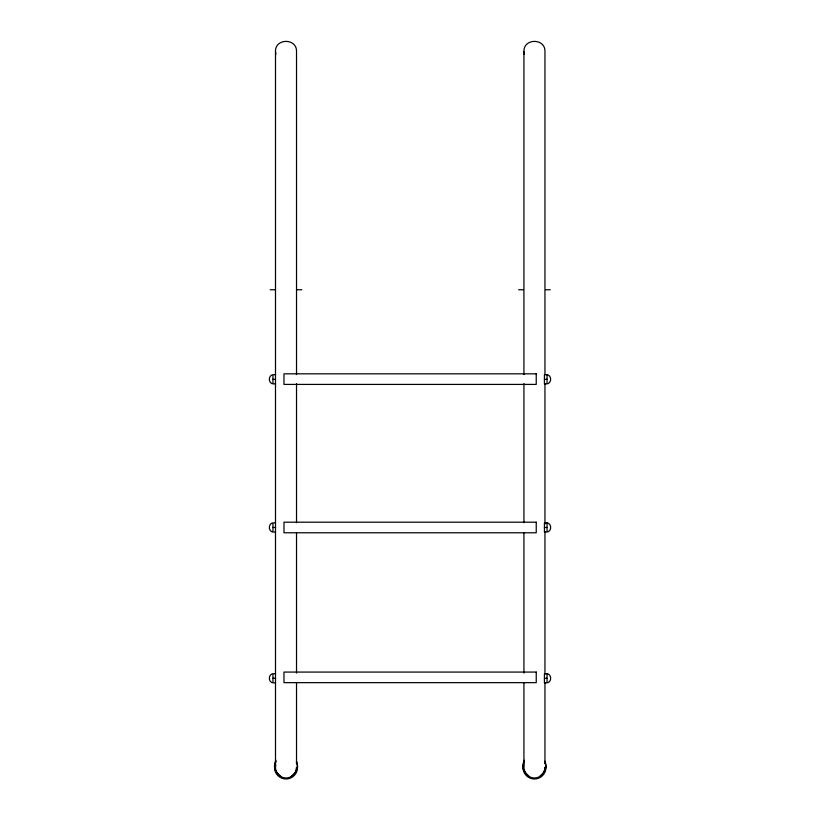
<?xml version="1.0" encoding="UTF-8"?>
<svg xmlns="http://www.w3.org/2000/svg" width="820" height="820" viewBox="0 0 820 820"><rect width="100%" height="100%" fill="white"/><g stroke="black" fill="none" stroke-linecap="round" stroke-linejoin="round"><path stroke-width="1.23" d="M275.499 763.635L275.499 51.629C274.925 37.997 297.106 37.997 296.522 51.629L296.522 374.596M523.929 374.596L523.929 51.629C523.355 37.997 545.536 37.997 544.951 51.629L544.951 374.596M291.274 776.478L295.118 772.594A10.691 10.691 0 0 0 296.163 770.041M539.703 776.478L543.547 772.594A10.691 10.691 0 0 0 544.593 770.041M272.004 374.873C268.427 376.298 268.427 382.304 272.004 383.729M272.004 523.037C268.427 524.462 268.427 530.468 272.004 531.893M547.996 383.729C551.573 382.304 551.573 376.298 547.996 374.873M272.004 673.845C268.427 675.27 268.427 681.276 272.004 682.701M547.996 531.893C551.573 530.468 551.573 524.462 547.996 523.037M547.996 682.701C551.573 681.276 551.573 675.27 547.996 673.845M270.2 289.757L274.833 289.757M297.199 289.757L301.832 289.757M518.63 289.757L523.262 289.757M545.628 289.757L550.251 289.757M275.571 374.719L272.947 374.719L272.947 383.883L275.571 383.883M272.947 379.301L275.571 379.301M544.429 379.301L547.053 379.301M275.571 522.883L272.947 522.883L272.947 532.047L275.571 532.047M272.947 527.465L275.571 527.465M544.429 527.465L547.053 527.465M275.571 673.691L272.947 673.691L272.947 682.855L275.571 682.855M272.947 678.273L275.571 678.273M544.429 678.273L547.053 678.273M529.187 776.478L525.343 772.594A10.691 10.691 0 0 1 524.287 770.041M280.758 776.478L276.914 772.594A10.691 10.691 0 0 1 276.135 770.913M523.929 51.629L524.287 54.386M275.499 51.629L275.858 54.386M544.951 383.534L544.951 524.011M544.951 531.678L544.951 674.255M544.951 682.65L544.951 763.635M523.929 383.534L523.929 522.74M523.929 532.949L523.929 673.056M523.929 682.65L523.929 763.635M296.522 383.534L296.522 522.74M296.522 532.949L296.522 673.056M296.522 682.65L296.522 763.635M296.522 767.294A10.691 10.691 0 0 1 296.368 769.139M276.043 771.804A11.644 11.593 0 0 1 276.043 760.263M296.45 761.155A11.644 11.593 0 0 1 297.137 769.016M276.043 761.678A11.644 11.593 0 0 0 277.877 775.617A11.47 11.418 0 0 0 294.154 775.617A11.644 11.593 0 0 0 296.45 762.569M275.868 764.722A10.629 10.588 0 0 0 278.585 774.9A10.465 10.424 0 0 0 293.447 774.91A10.629 10.588 0 0 0 296.522 767.448M544.951 767.294A10.691 10.691 0 0 1 544.798 769.139M524.472 771.804A11.644 11.593 0 0 1 524.472 760.263M544.88 761.155A11.644 11.593 0 0 1 545.782 768.043M545.566 769.016A11.644 11.593 0 0 1 544.88 770.913M524.472 761.678A11.644 11.593 0 0 0 526.307 775.617A11.47 11.418 0 0 0 542.584 775.617A11.644 11.593 0 0 0 544.88 762.569M524.287 764.722A10.629 10.588 0 0 0 527.014 774.9A10.465 10.424 0 0 0 541.876 774.91A10.629 10.588 0 0 0 544.951 767.448M536.239 373.828L283.976 373.828L283.976 384.416L536.239 384.416L536.239 373.828M547.053 374.719L544.429 374.719L544.429 383.883L547.053 383.883L547.053 374.719M536.239 522.196L283.976 522.196L283.976 532.774L536.239 532.774L536.239 522.196M547.053 522.883L544.429 522.883L544.429 532.047L547.053 532.047L547.053 522.883M536.239 672.072L283.976 672.072L283.976 682.65L536.239 682.65L536.239 672.072M547.053 673.691L544.429 673.691L544.429 682.855L547.053 682.855L547.053 673.691"/></g></svg>
